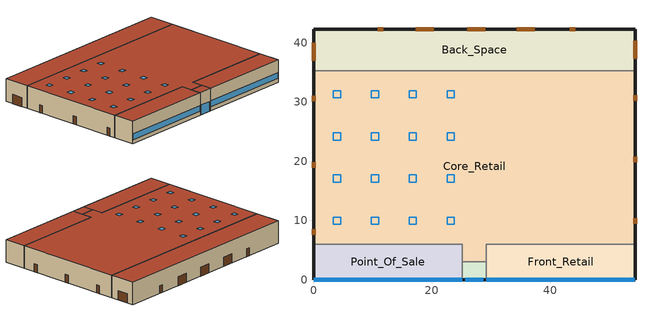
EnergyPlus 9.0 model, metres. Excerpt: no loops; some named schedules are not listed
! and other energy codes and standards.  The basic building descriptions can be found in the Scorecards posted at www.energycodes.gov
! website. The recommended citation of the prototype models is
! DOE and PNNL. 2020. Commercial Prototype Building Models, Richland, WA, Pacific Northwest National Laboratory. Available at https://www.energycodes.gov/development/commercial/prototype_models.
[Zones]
Back_Space
 floor ground (Back_Space_Floor_Ffactor): 54.27,35.27 0,35.27 0,42.27 54.27,42.27 z0
 wall outside (nonres_ext_wall): 54.27,35.27 54.27,42.27 0,42.27 0,35.27 z0:6.1
 wall to Core_Retail (int_wall): 0,35.27 54.27,35.27 z0:6.1
 door (Swinging Door_con): 44.21,42.27 43.3,42.27 / 11.75,42.27 10.83,42.27 z0:2.13
 door (Overhead Door_con): 54.27,37.32 54.27,40.36 / 37.36,42.27 34.31,42.27 / 28.98,42.27 25.93,42.27 / 20.31,42.27 17.26,42.27 / 0,40.01 0,36.96 z0:2.44
 roof outside (nonres_roof): 0,35.27 54.27,35.27 54.27,42.27 0,42.27 z6.1
Core_Retail
 floor ground (Core_Retail_Floor_Ffactor): 25.14,3 25.14,6 0,6 0,35.27 54.27,35.27 54.27,6 29.14,6 29.14,3 z0
 wall outside (nonres_ext_wall): 0,35.27 0,6 / 54.27,6 54.27,35.27 z0:6.1
 wall to Front_Retail (int_wall): 29.14,3 29.14,6 54.27,6 z0:6.1
 wall to Point_Of_Sale (int_wall): 0,6 25.14,6 25.14,3 z0:6.1
 wall to Front_Entry (int_wall): 25.14,3 29.14,3 z0:6.1
 door (Swinging Door_con): 0,8.54 0,7.62 / 0,19.84 0,18.93 / 0,31.06 0,30.15 / 54.27,9.44 54.27,10.35 / 54.27,19.81 54.27,20.72 / 54.27,30.23 54.27,31.15 z0:2.13
 roof outside (nonres_roof): 25.14,6 25.14,3 29.14,3 29.14,6 54.27,6 54.27,35.27 0,35.27 0,6 z6.1
 skylight (NonresSkylight_U_0.55_SHGC_0.35): 3.35,31.92 3.35,30.7 4.57,30.7 4.57,31.92 z6.1; 9.75,31.92 9.75,30.7 10.97,30.7 10.97,31.92 z6.1; 16.15,31.92 16.15,30.7 17.37,30.7 17.37,31.92 z6.1; 22.56,31.92 22.56,30.7 23.78,30.7 23.78,31.92 z6.1; 3.35,10.57 3.35,9.35 4.57,9.35 4.57,10.57 z6.1; 9.75,10.57 9.75,9.35 10.97,9.35 10.97,10.57 z6.1; 22.56,10.57 22.56,9.35 23.78,9.35 23.78,10.57 z6.1; 16.15,10.57 16.15,9.35 17.37,9.35 17.37,10.57 z6.1; 9.75,17.68 9.75,16.46 10.97,16.46 10.97,17.68 z6.1; 3.35,17.68 3.35,16.46 4.57,16.46 4.57,17.68 z6.1; 16.15,17.68 16.15,16.46 17.37,16.46 17.37,17.68 z6.1; 22.56,17.68 22.56,16.46 23.78,16.46 23.78,17.68 z6.1; 9.75,24.8 9.75,23.58 10.97,23.58 10.97,24.8 z6.1; 3.35,24.8 3.35,23.58 4.57,23.58 4.57,24.8 z6.1; 16.15,24.8 16.15,23.58 17.37,23.58 17.37,24.8 z6.1; 22.56,24.8 22.56,23.58 23.78,23.58 23.78,24.8 z6.1
Point_Of_Sale
 floor ground (Point_Of_Sale_Floor_Ffactor): 0,0 0,6 25.14,6 25.14,0 z0
 wall outside (nonres_ext_wall): 0,6 0,0 25.14,0 z0:6.1
 wall to Front_Entry (int_wall): 25.14,0 25.14,3 z0:6.1
 window (NonresWindow_U_0.5_SHGC_0.25): 0.05,0 25.09,0 z1.14:2.66
 roof outside (nonres_roof): 0,6 0,0 25.14,0 25.14,6 z6.1
Front_Retail
 floor ground (Front_Retail_Floor_Ffactor): 54.27,0 29.14,0 29.14,6 54.27,6 z0
 wall outside (nonres_ext_wall): 29.14,0 54.27,0 54.27,6 z0:6.1
 wall to Front_Entry (int_wall): 29.14,3 29.14,0 z0:6.1
 window (NonresWindow_U_0.5_SHGC_0.25): 29.19,0 54.22,0 z1.14:2.66
 roof outside (nonres_roof): 29.14,0 54.27,0 54.27,6 29.14,6 z6.1
Front_Entry
 floor ground (Front_Entry_Floor_Ffactor): 25.14,0 25.14,3 29.14,3 29.14,0 z0
 wall outside (nonres_ext_wall): 25.14,0 29.14,0 z0:6.1
 window (NonresWindow_U_0.5_SHGC_0.25): 25.64,0 28.64,0 z0.05:2.66
 roof outside (nonres_roof): 25.14,3 25.14,0 29.14,0 29.14,3 z6.1
[Building]
RetailStandalone: North Axis {deg}=0; Terrain=City; Loads Convergence Tolerance Value=0.04; Temperature Convergence Tolerance Value {deltaC}=0.2; Solar Distribution=FullInteriorAndExterior; Maximum Number of Warmup Days=25; Minimum Number of Warmup Days=6
[Site:Location]
Site:Location=Atlanta-Hartsfield.Jackson.Intl.AP_GA_USA WMO=722190; Latitude {N+ S-}=33.64; Longitude {W- E+}=-84.43; Time Zone Relative to GMT {GMT+/-}=-5; Elevation {m}=313
[SizingPeriod:DesignDay] Day of Month=21; Dry-Bulb Temperature Range Modifier Type=DefaultMultipliers; Humidity Condition Type=Wetbulb; Barometric Pressure {Pa}=97621; Rain {Yes/No}=No; Snow on ground {Yes/No}=No; Daylight Savings Time Indicator=No
Name | Month | Day Type | Maximum Dry-Bulb Temperature {C} | Daily Dry-Bulb Temperature Range {C} | Wetbulb at Maximum Dry-Bulb {C} | Wind Speed {m/s} design conditions vs. traditional 6.71 m/s (15 mph) | Wind Direction {Degrees; N=0, S=180} | Solar Model Indicator | Clearness {0.0 to 1.1} | Wind Speed {m/s} design conditions vs. traditional 3.35 m/s (7mph) | ASHRAE Clear Sky Optical Depth for Beam Irradiance (taub) | ASHRAE Clear Sky Optical Depth for Diffuse Irradiance (taud)
Atlanta-Hartsfield.Jackson.Intl.AP_GA_USA Ann Htg 99.6% Condns DB | 1 | WinterDesignDay | -6.3 | 0 | -6.3 | 5.3 | 320 | ASHRAEClearSky | 0
Atlanta-Hartsfield.Jackson.Intl.AP_GA_USA Ann Clg .4% Condns DB=>MWB | 7 | SummerDesignDay | 34.4 | 9.5 | 23.5 |  | 300 | ASHRAETau |  | 4 | 0.556 | 1.779
[Site:WaterMainsTemperature]
Calculation Method=CORRELATION; Annual average outdoor air temperature {C}=16.6; Maximum difference in monthly average outdoor air temperatures {C}=22.5
[Site:GroundTemperature:FCfactorMethod]
January Ground Temperature {C}=16; February Ground Temperature {C}=11.9; March Ground Temperature {C}=7.7; April Ground Temperature {C}=4; May Ground Temperature {C}=7.9; June Ground Temperature {C}=13.8; July Ground Temperature {C}=17.2; August Ground Temperature {C}=20.8; September Ground Temperature {C}=24.8; October Ground Temperature {C}=26.1; November Ground Temperature {C}=26.5; December Ground Temperature {C}=22.5
[Material:NoMass]
Opaque Door panel_con: MediumRough, 0.251572, 0.9, 0.7, 0.7
Overhead Door_con Panel: MediumRough, 0.352, 0.9, 0.7, 0.7
Nonres_Roof_Insulation: MediumSmooth, 4.31889, 0.9, 0.7, 0.7
Nonres_Exterior_Wall_Insulation: MediumSmooth, 1.11476, 0.9, 0.7, 0.7
[Construction]
Swinging Door_con: Opaque Door panel_con
Overhead Door_con: Overhead Door_con Panel
InteriorFurnishings: Std Wood 6inch
int_wall: G01 13mm gypsum board, G01 13mm gypsum board
nonres_roof: F13 Built-up roofing, Nonres_Roof_Insulation, F08 Metal surface
nonres_ext_wall: 200mm Normalweight concrete wall, Nonres_Exterior_Wall_Insulation, G01 13mm gypsum board
NonresWindow_U_0.5_SHGC_0.25: Nonres Window Glazing Layer
NonresSkylight_U_0.55_SHGC_0.35: Nonres Skylight Glazing Layer
[Material]
Name | Roughness | Thickness {m} | Conductivity {W/m-K} | Density {kg/m3} | Specific Heat {J/kg-K} | Thermal Absorptance | Solar Absorptance | Visible Absorptance | Absorptance:Thermal | Absorptance:Solar | Absorptance:Visible
Std Wood 6inch | MediumSmooth | 0.15 | 0.12 | 540 | 1210 | 0.9 | 0.7 | 0.7
F08 Metal surface | Smooth | 0.0008 | 45.28 | 7824 | 500
F13 Built-up roofing | Rough | 0.0095 | 0.16 | 1120 | 1460 |  |  |  | 0.75 | 0.45
G01 13mm gypsum board | Smooth | 0.0127 | 0.16 | 800 | 1090 |  |  |  | 0.9 | 0.7 | 0.5
200mm Normalweight concrete wall | MediumRough | 0.2032 | 2.31 | 2322 | 832
[WindowMaterial:SimpleGlazingSystem]
Name | U-Factor {W/m2-K} | Solar Heat Gain Coefficient | Visible Transmittance
Nonres Window Glazing Layer | 2.83913 | 0.25 | 0.275
Nonres Skylight Glazing Layer | 3.123043 | 0.35 | 0.4
[Construction:FfactorGroundFloor] F-Factor=1.26363
Name | Area | PerimeterExposed
Back_Space_Floor_Ffactor | 379.89 | 68.27
Core_Retail_Floor_Ffactor | 1600.48 | 58.54
Point_Of_Sale_Floor_Ffactor; Front_Retail_Floor_Ffactor | 150.81 | 31.135
Front_Entry_Floor_Ffactor | 12 | 4
[Zone] Type=1; Multiplier=1; Ceiling Height {m}=-9999; Floor Area {m2}=autocalculate; Part of Total Floor Area=Yes
Name | Volume {m3}
Back_Space | 2317.33
Core_Retail | 9762.95
Point_Of_Sale; Front_Retail | 919.941
Front_Entry | 73.2
[Daylighting:Controls]
Core_Retail_DaylCtrl: Zone=Core_Retail; Daylighting Method=SplitFlux; Lighting Control Type=Stepped; Minimum Input Power Fraction for Continuous or ContinuousOff Dimming Control=0.3; Minimum Light Output Fraction for Continuous or ContinuousOff Dimming Control=0.2; Number of Stepped Control Steps=3; Probability Lighting will be Reset When Needed in Manual Stepped Control=1; Glare Calculation Daylighting Reference Point=Core_Retail_DaylRefPt1; Glare Calculation Azimuth Angle of View Direction Clockwise from Zone y-Axis {deg}=0; Maximum Allowable Discomfort Glare Index=22; Daylighting Reference Point 1=Core_Retail_DaylRefPt1; Fraction of Zone Controlled by Reference Point 1=0.25; Illuminance Setpoint at Reference Point 1 {lux}=538; Daylighting Reference Point 2=Core_Retail_DaylRefPt2; Fraction of Zone Controlled by Reference Point 2=0.25; Illuminance Setpoint at Reference Point 2 {lux}=538
[InternalMass] Construction=InteriorFurnishings
Name | Zone | Surface Area {m2}
Back_Space_InternalMass_1 | Back_Space | 759.78
Core_Retail_InternalMass_1 | Core_Retail | 3200.97
Point_Of_Sale_InternalMass_1 | Point_Of_Sale | 301.62
Front_Retail_InternalMass_1 | Front_Retail | 301.62
Front_Entry_InternalMass_1 | Front_Entry | 24
[People] Number of People Schedule=BLDG_OCC_SCH; Fraction Radiant=0.3; Sensible Heat Fraction=AUTOCALCULATE; Activity Level Schedule=ACTIVITY_SCH; Enable ASHRAE 55 Comfort Warnings=No; Mean Radiant Temperature Calculation Type=ZoneAveraged; Work Efficiency Schedule=WORK_EFF_SCH; Clothing Insulation Calculation Method=ClothingInsulationSchedule; Clothing Insulation Schedule=CLOTHING_SCH; Air Velocity Schedule=AIR_VELO_SCH; Thermal Comfort Model 1 Type=FANGER
Name | Zone or ZoneList | Number of People Calculation Method | Zone Floor Area per Person {m2/person} | Number of People
Back_Space | Back_Space | Area/Person | 6.193
Core_Retail | Core_Retail | Area/Person | 6.193
Point_Of_Sale | Point_Of_Sale | Area/Person | 6.193
Front_Retail | Front_Retail | Area/Person | 6.193
Front_Entry | Front_Entry | People |  | 0
[Lights] Design Level Calculation Method=Watts/Area; Return Air Fraction=0; Fraction Radiant=0.7; Fraction Visible=0.2; Fraction Replaceable=1; Return Air Fraction Calculated from Plenum Temperature=No
Name | Zone or ZoneList | Schedule | Watts per Zone Floor Area {W/m2}
Back_Space_Lights | Back_Space | BLDG_LIGHT_BACK_SCH | 7.56703
Core_Retail_Lights | Core_Retail | BLDG_LIGHT_Core_SCH | 15.5
Point_Of_Sale_Lights | Point_Of_Sale | BLDG_LIGHT_SCH | 15.5
Front_Retail_Lights | Front_Retail | BLDG_LIGHT_FRONT_SCH | 15.5
Front_Entry_Lights | Front_Entry | BLDG_LIGHT_ENTRY_SCH | 9.68752
[ElectricEquipment] Schedule=BLDG_EQUIP_SCH; Design Level Calculation Method=EquipmentLevel; Fraction Latent=0; Fraction Radiant=0.5; Fraction Lost=0
Name | Zone or ZoneList | Design Level {W}
Back_Space_MiscPlug_Equip | Back_Space | 3065.71
Core_Retail_MiscPlug_Equip | Core_Retail | 5169.56
Point_Of_Sale_MiscPlug_Equip | Point_Of_Sale | 3245.43
Front_Retail_MiscPlug_Equip | Front_Retail | 487.1163
[ZoneInfiltration:DesignFlowRate] Temperature Term Coefficient=0; Velocity Squared Term Coefficient=0
Name | Zone or ZoneList | Schedule | Design Flow Rate Calculation Method | Flow per Exterior Surface Area {m3/s-m2} | Constant Term Coefficient | Velocity Term Coefficient | Design Flow Rate {m3/s}
Back_Space_Infiltration | Back_Space | INFIL_SCH_PNNL | Flow/ExteriorArea | 0.000297566 | 0 | 0.224
Core_Retail_Infiltration | Core_Retail | INFIL_SCH_PNNL | Flow/ExteriorArea | 0.000103551 | 0 | 0.224
Point_Of_Sale_Infiltration | Point_Of_Sale | INFIL_SCH_PNNL | Flow/ExteriorArea | 0.000316911 | 0 | 0.224
Front_Retail_Infiltration | Front_Retail | INFIL_SCH_PNNL | Flow/ExteriorArea | 0.000316911 | 0 | 0.224
Front_Entry_Infiltration | Front_Entry | INFIL_SCH_PNNL | Flow/ExteriorArea | 0.000381203 | 0 | 0.224
Front_Entry_Door_Infiltration | Front_Entry | INFIL_Door_Opening_SCH | Flow/Zone |  | 1 | 0 | 0.937287
[Exterior:Lights] Control Option=AstronomicalClock
Name | Schedule | Design Level {W}
Exterior_Lights_a | Exterior_lighting_schedule_a | 316.3
Exterior_Lights_b | Exterior_lighting_schedule_b | 4328
[Sizing:Zone]
Front_Entry: Zone Cooling Design Supply Air Temperature Input Method=SupplyAirTemperature; Zone Cooling Design Supply Air Temperature {C}=12.8; Zone Heating Design Supply Air Temperature Input Method=SupplyAirTemperature; Zone Heating Design Supply Air Temperature {C}=40; Zone Cooling Design Supply Air Humidity Ratio {kgWater/kgDryAir}=0.0085; Zone Heating Design Supply Air Humidity Ratio {kgWater/kgDryAir}=0.008; Design Specification Outdoor Air Object=SZ DSOA Front_Entry; Cooling Design Air Flow Method=DesignDay; Cooling Design Air Flow Rate {m3/s}=0; Cooling Minimum Air Flow {m3/s}=0; Cooling Minimum Air Flow Fraction=0; Heating Design Air Flow Method=DesignDay; Heating Design Air Flow Rate {m3/s}=0
[DesignSpecification:OutdoorAir]
SZ DSOA Front_Entry: Outdoor Air Method=Flow/Area; Outdoor Air Flow per Zone Floor Area {m3/s-m2}=0.00118103
[ZoneControl:Thermostat]
Front_Entry Thermostat: Zone or ZoneList=Front_Entry; Control Type Schedule=Dual Zone Control Type Sched; Control 1=Front_Entry DualSPSched
[ThermostatSetpoint:DualSetpoint]
Front_Entry DualSPSched: Heating Setpoint Temperature Schedule=HTGSETP_SCH_FrontEntry_STD2013; Cooling Setpoint Temperature Schedule=FRONT_ENTRY_COOLING
[ZoneHVAC:UnitHeater]
Front_Entry Unit Heater: Availability Schedule=ALWAYS_ON; Supply Air Fan=Front_Entry Unit HeaterFan; Maximum Supply Air Flow Rate {m3/s}=AUTOSIZE; Heating Coil=Front_Entry Unit Heater Coil; Supply Air Fan Operation During No Heating=No; Maximum Hot Water or Steam Flow Rate {m3/s}=AUTOSIZE; Minimum Hot Water or Steam Flow Rate {m3/s}=0; Heating Convergence Tolerance=0.001
[Zone equipment]
Front_Entry: Front_Entry Unit Heater
[Fan:ConstantVolume]
Front_Entry Unit HeaterFan: Availability Schedule=FrontEntry_FanSched; Fan Total Efficiency=0.56225; Pressure Rise {Pa}=622.5; Maximum Flow Rate {m3/s}=AUTOSIZE; Motor Efficiency=0.865; Motor In Airstream Fraction=1
[Coil:Heating:Fuel]
Front_Entry Unit Heater coil: Availability Schedule=FrontEntry_CoilSched; Fuel Type=NaturalGas; Burner Efficiency=0.8; Nominal Capacity {W}=autosize; Parasitic Electric Load {W}=0; Parasitic Fuel Load {W}=0
[AvailabilityManager:NightCycle] Applicability Schedule=Always_On; Fan Schedule=HVACOperationSchd; Control Type=CycleOnAny; Thermostat Tolerance {deltaC}=1; Cycling Run Time Control Type=FixedRunTime; Cycling Run Time {s}=1800
PSZ-AC:1 Availability Manager; PSZ-AC:2 Availability Manager; PSZ-AC:3 Availability Manager; PSZ-AC:4 Availability Manager
[EnergyManagementSystem:Actuator] Actuated Component Type=Schedule:Compact; Actuated Component Control Type=Schedule Value
Name | Actuated Component Unique
FrontEntry_Coil | FrontEntry_CoilSched
FrontEntry_Fan | FrontEntry_FanSched
CLGSETP_SCH_Actuator | CLGSETP_SCH_Yes_Optimum
HTGSETP_SCH_Actuator | HTGSETP_SCH_Yes_Optimum
[EnergyManagementSystem:ProgramCallingManager]
FrontEntry_HeaterManager: BeginTimestepBeforePredictor; FrontEntry_HeaterControl
OA_BASED_OPTIMUM_START_EMS_Program Manager: BeginTimestepBeforePredictor; OA_BASED_OPTIMUM_START_EMS_Program
[EnergyManagementSystem:Program]
FrontEntry_HeaterControl: SET OAT_F = (OAT_F*1.8)+32; IF OAT_F > 45; SET FrontEntry_Coil = 0; SET FrontEntry_Fan = 0; ELSE; SET FrontEntry_Coil = 1; SET FrontEntry_Fan = 1; ENDIF
OA_BASED_OPTIMUM_START_EMS_Program: IF DaylightSavings==0 && DayOfWeek>1 && Hour==5 && OAT<23.9 && OAT>1.7; SET CLGSETP_SCH_Actuator = 29.4; SET HTGSETP_SCH_Actuator = 15.6; ELSEIF DaylightSavings==0 && DayOfWeek==1 && Hour==7 && OAT<23.9 && OAT>1.7; SET CLGSETP_SCH_Actuator = 29.4; SET HTGSETP_SCH_Actuator = 15.6; ELSEIF DaylightSavings==1 && DayOfWeek>1 && Hour==4 && OAT<23.9 && OAT>1.7; SET CLGSETP_SCH_Actuator = 29.4; SET HTGSETP_SCH_Actuator = 15.6; ELSEIF DaylightSavings==1 && DayOfWeek==1 && Hour==6 && OAT<23.9 && OAT>1.7; SET CLGSETP_SCH_Actuator = 29.4; SET HTGSETP_SCH_Actuator = 15.6; ELSE; SET CLGSETP_SCH_Actuator = NULL; SET HTGSETP_SCH_Actuator = NULL; ENDIF
[EnergyManagementSystem:Sensor] Output:Variable or Output:Meter=Site Outdoor Air Drybulb Temperature
Name | Output:Variable or Output:Meter Index Key
OAT_F
OAT | Environment
[Schedule:Compact]
FrontEntry_CoilSched; FrontEntry_FanSched; ALWAYS_ON: Through: 12/31, For: AllDays, Until: 24:00, 1
BLDG_LIGHT_BACK_SCH: Through: 12/31, For: Weekdays, Until: 7:00, 0.05, Until: 8:00, 0.156409, Until: 9:00, 0.312819, Until: 18:00, 0.703842, Until: 21:00, 0.391023, Until: 22:00, 0.2, Until: 24:00, 0.05, For: Saturday, Until: 7:00, 0.05, Until: 8:00, 0.0782046, Until: 9:00, 0.234614, Until: 10:00, 0.469228, Until: 18:00, 0.703842, Until: 19:00, 0.391023, Until: 21:00, 0.234614, Until: 22:00, 0.0782046, Until: 24:00, 0.05, For: SummerDesignDay, Until: 24:00, 1, For: WinterDesignDay, Until: 24:00, 0, For: Sunday Holidays AllOtherDays, Until: 9:00, 0.05, Until: 10:00, 0.0782046, Until: 12:00, 0.312819, Until: 17:00, 0.469228, Until: 18:00, 0.312819, Until: 19:00, 0.156409, Until: 24:00, 0.05
BLDG_LIGHT_CORE_SCH; BLDG_LIGHT_SCH: Through: 12/31, For: Weekdays, Until: 7:00, 0.05, Until: 8:00, 0.2, Until: 9:00, 0.4, Until: 18:00, 0.9, Until: 21:00, 0.5, Until: 22:00, 0.2, Until: 24:00, 0.05, For: Saturday, Until: 7:00, 0.05, Until: 8:00, 0.1, Until: 9:00, 0.3, Until: 10:00, 0.6, Until: 18:00, 0.9, Until: 19:00, 0.5, Until: 21:00, 0.3, Until: 22:00, 0.1, Until: 24:00, 0.05, For: SummerDesignDay, Until: 24:00, 1, For: WinterDesignDay, Until: 24:00, 0, For: Sunday Holidays AllOtherDays, Until: 9:00, 0.05, Until: 10:00, 0.1, Until: 12:00, 0.4, Until: 17:00, 0.6, Until: 18:00, 0.4, Until: 19:00, 0.2, Until: 24:00, 0.05
BLDG_LIGHT_ENTRY_SCH: Through: 12/31, For: Weekdays, Until: 7:00, 0.05, Until: 8:00, 0.164, Until: 9:00, 0.328, Until: 18:00, 0.738, Until: 21:00, 0.41, Until: 22:00, 0.2, Until: 24:00, 0.05, For: Saturday, Until: 7:00, 0.05, Until: 8:00, 0.082, Until: 9:00, 0.246, Until: 10:00, 0.492, Until: 18:00, 0.738, Until: 19:00, 0.41, Until: 21:00, 0.246, Until: 22:00, 0.082, Until: 24:00, 0.05, For: SummerDesignDay, Until: 24:00, 1, For: WinterDesignDay, Until: 24:00, 0, For: Sunday Holidays AllOtherDays, Until: 9:00, 0.05, Until: 10:00, 0.082, Until: 12:00, 0.328, Until: 17:00, 0.492, Until: 18:00, 0.328, Until: 19:00, 0.164, Until: 24:00, 0.05
BLDG_LIGHT_FRONT_SCH: Through: 12/31, For: Weekdays, Until: 7:00, 0.05, Until: 8:00, 0.19364, Until: 9:00, 0.38728, Until: 18:00, 0.87138, Until: 21:00, 0.4841, Until: 22:00, 0.2, Until: 24:00, 0.05, For: Saturday, Until: 7:00, 0.05, Until: 8:00, 0.09682, Until: 9:00, 0.29046, Until: 10:00, 0.58092, Until: 18:00, 0.87138, Until: 19:00, 0.4841, Until: 21:00, 0.29046, Until: 22:00, 0.09682, Until: 24:00, 0.05, For: SummerDesignDay, Until: 24:00, 1, For: WinterDesignDay, Until: 24:00, 0, For: Sunday Holidays AllOtherDays, Until: 9:00, 0.05, Until: 10:00, 0.09682, Until: 12:00, 0.38728, Until: 17:00, 0.58092, Until: 18:00, 0.38728, Until: 19:00, 0.19364, Until: 24:00, 0.05
BLDG_OCC_SCH: Through: 12/31, For: Weekdays, Until: 07:00, 0, Until: 08:00, 0.1, Until: 09:00, 0.2, Until: 11:00, 0.5, Until: 15:00, 0.7, Until: 16:00, 0.8, Until: 17:00, 0.7, Until: 19:00, 0.5, Until: 21:00, 0.3, Until: 24:00, 0, For: SummerDesignDay, Until: 24:00, 1, For: Saturday, Until: 07:00, 0, Until: 08:00, 0.1, Until: 09:00, 0.2, Until: 10:00, 0.5, Until: 11:00, 0.6, Until: 17:00, 0.8, Until: 18:00, 0.6, Until: 21:00, 0.2, Until: 22:00, 0.1, Until: 24:00, 0, For: WinterDesignDay, Until: 24:00, 0, For: Sunday Holidays AllOtherDays, Until: 09:00, 0, Until: 10:00, 0.1, Until: 12:00, 0.2, Until: 17:00, 0.4, Until: 18:00, 0.2, Until: 19:00, 0.1, Until: 24:00, 0
BLDG_EQUIP_SCH: Through: 12/31, For: Weekdays, Until: 07:00, 0.197373, Until: 08:00, 0.39888, Until: 09:00, 0.59832, Until: 19:00, 0.897481, Until: 20:00, 0.698041, Until: 21:00, 0.698041, Until: 22:00, 0.197373, Until: 24:00, 0.197373, For: Saturday, Until: 07:00, 0.148029, Until: 08:00, 0.29916, Until: 09:00, 0.4986, Until: 10:00, 0.797761, Until: 18:00, 0.897481, Until: 19:00, 0.698041, Until: 21:00, 0.4986, Until: 22:00, 0.29916, Until: 24:00, 0.148029, For: SummerDesignDay, Until: 24:00, 1, For: WinterDesignDay, Until: 24:00, 0, For: Sunday Holidays AllOtherDays, Until: 09:00, 0.148029, Until: 10:00, 0.29916, Until: 12:00, 0.59832, Until: 17:00, 0.797761, Until: 18:00, 0.59832, Until: 19:00, 0.39888, Until: 24:00, 0.148029
INFIL_Door_Opening_SCH: Through: 12/31, For: AllDays, Until: 08:00, 0, Until: 12:00, 0.131, Until: 18:00, 1, Until: 20:00, 0.131, Until: 24:00, 0
HVACOperationSchd: Through: 12/31, For: Weekdays SummerDesignDay, Until: 06:00, 0, Until: 21:00, 1, Until: 24:00, 0, For: Saturday WinterDesignDay, Until: 06:00, 0, Until: 22:00, 1, Until: 24:00, 0, For: Sunday Holidays AllOtherDays, Until: 08:00, 0, Until: 19:00, 1, Until: 24:00, 0
HTGSETP_SCH_YES_OPTIMUM: Through: 12/31, For: WinterDesignDay, Until: 06:00, 15.56, Until: 07:00, 18.33, Until: 21:00, 21.11, Until: 24:00, 15.56, For: Weekdays, Until: 05:00, 15.56, Until: 06:00, 17.8, Until: 07:00, 20, Until: 21:00, 21.11, Until: 24:00, 15.56, For SummerDesignDay, Until: 24:00, 15.56, For: Saturday, Until: 05:00, 15.56, Until: 06:00, 17.8, Until: 07:00, 20, Until: 22:00, 21.11, Until: 24:00, 15.56, For: Sunday Holidays AllOtherDays, Until: 07:00, 15.56, Until: 08:00, 17.8, Until: 09:00, 20, Until: 19:00, 21.11, Until: 24:00, 15.56
HTGSETP_SCH_FrontEntry_STD2013: Through: 12/31, For: WinterDesignDay, Until: 06:00, 15.56, Until: 07:00, 16, Until: 21:00, 16, Until: 24:00, 15.56, For: Weekdays, Until: 06:00, 15.56, Until: 07:00, 16, Until: 21:00, 16, Until: 24:00, 15.56, For SummerDesignDay, Until: 24:00, 15.56, For: Saturday, Until: 06:00, 15.56, Until: 07:00, 16, Until: 22:00, 16, Until: 24:00, 15.56, For: Sunday Holidays AllOtherDays, Until:  8:00, 15.56, Until:  9:00, 16, Until: 19:00, 16, Until: 24:00, 15.56
CLGSETP_SCH_YES_OPTIMUM: Through: 12/31, For: SummerDesignDay, Until: 06:00, 29.44, Until: 07:00, 26.67, Until: 21:00, 23.89, Until: 24:00, 29.44, For: Weekdays, Until: 05:00, 29.44, Until: 06:00, 27.8, Until: 07:00, 25.6, Until: 21:00, 23.89, Until: 24:00, 29.44, For: Saturday, Until: 05:00, 29.44, Until: 06:00, 27.8, Until: 07:00, 25.6, Until: 22:00, 23.89, Until: 24:00, 29.44, For WinterDesignDay, Until: 24:00, 29.44, For: Sunday Holidays AllOtherDays, Until: 07:00, 29.44, Until: 08:00, 27.8, Until: 09:00, 25.6, Until: 19:00, 23.89, Until: 24:00, 29.44
Dual Zone Control Type Sched: Through: 12/31, For: AllDays, Until: 24:00, 4
ACTIVITY_SCH: Through: 12/31, For: AllDays, Until: 24:00, 120
WORK_EFF_SCH: Through: 12/31, For: AllDays, Until: 24:00, 0
AIR_VELO_SCH: Through: 12/31, For: AllDays, Until: 24:00, 0.2
CLOTHING_SCH: Through: 04/30, For: AllDays, Until: 24:00, 1, Through: 09/30, For: AllDays, Until: 24:00, 0.5, Through: 12/31, For: AllDays, Until: 24:00, 1
INFIL_SCH_PNNL: Through: 12/31, For: Weekdays SummerDesignDay, Until: 06:00, 1, Until: 21:00, 0.25, Until: 24:00, 1, For: Saturday WinterDesignDay, Until: 06:00, 1, Until: 22:00, 0.25, Until: 24:00, 1, For: Sunday Holidays AllOtherDays, Until: 08:00, 1, Until: 19:00, 0.25, Until: 24:00, 1
Exterior_lighting_schedule_a: Through:12/31, For:AllDays, Until: 06:00, 0, Until: 24:00, 1
Exterior_lighting_schedule_b: Through:12/31, For:AllDays, Until: 06:00, 0.7, Until: 24:00, 1
